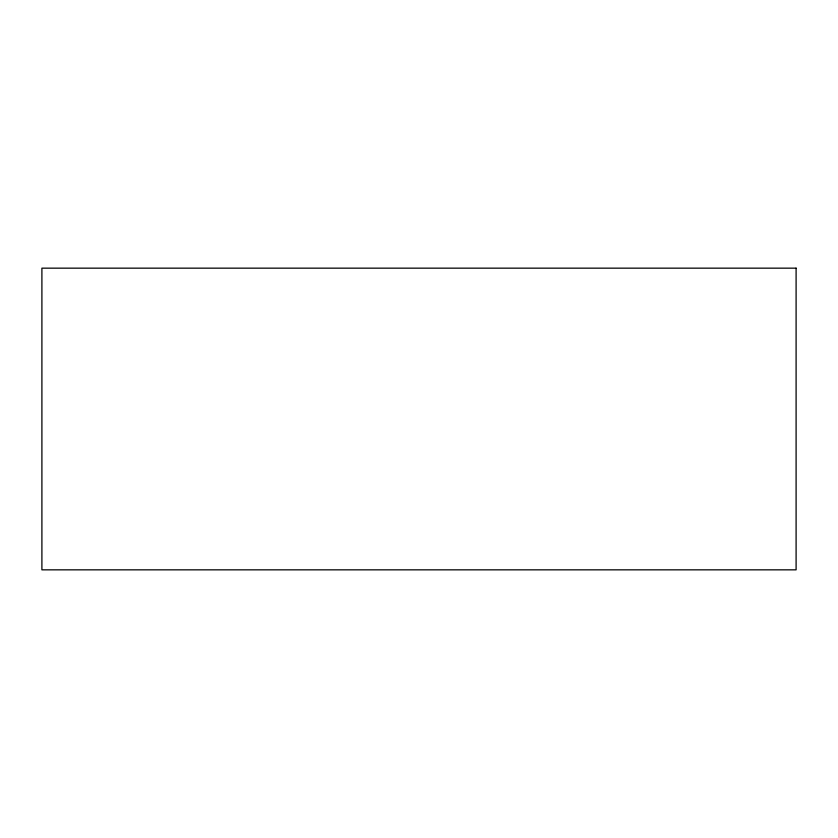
<?xml version="1.0" encoding="UTF-8"?>
<svg xmlns="http://www.w3.org/2000/svg" width="838" height="838" viewBox="0 0 838 838"><rect width="100%" height="100%" fill="white"/><g stroke="black" fill="none" stroke-linecap="round" stroke-linejoin="round"><path stroke-width="1.26" d="M796.1 268.16L41.9 268.16L41.9 569.84L796.1 569.84L796.1 268.16"/></g></svg>
